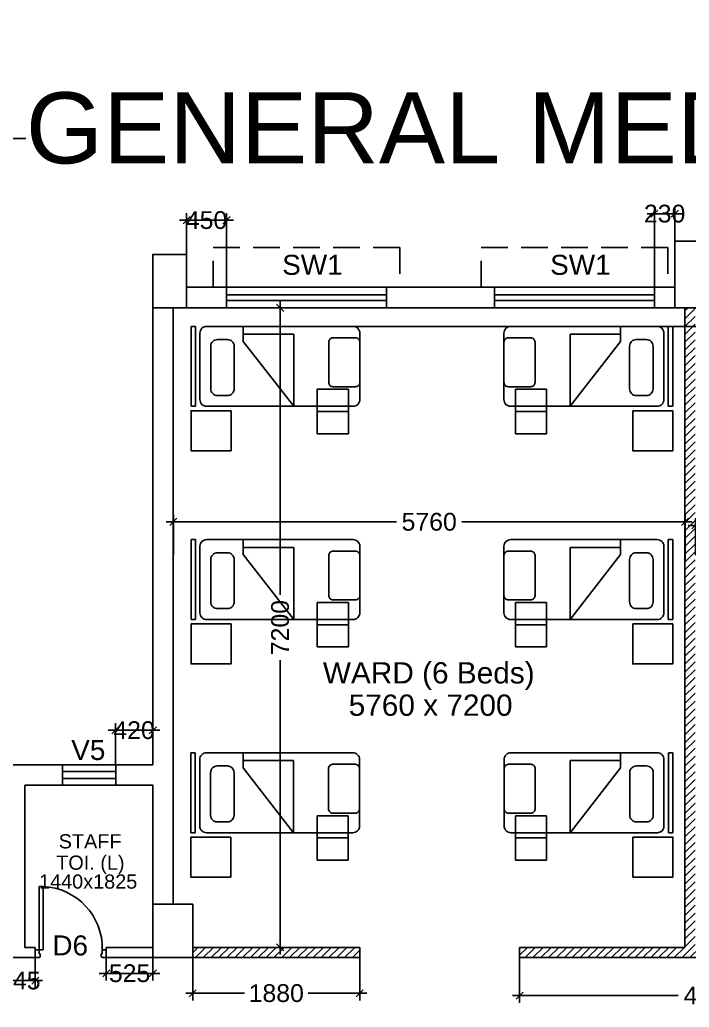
# Model space of a CAD drawing. Extents: x 7620542 to 7843793, y -6476226 to -6093835.
# Drawn here: x 7650041 to 7657580, y -6386579 to -6375462 of the extents above; entities that cross this region are included whole.
import ezdxf
from ezdxf.enums import TextEntityAlignment as Align

# ---------------------------------------------------------------- set-up
doc = ezdxf.new("R2010")
doc.units = 0
doc.header["$LTSCALE"] = 600
doc.header["$MEASUREMENT"] = 0
doc.header["$PDMODE"] = 35
doc.linetypes.add('DASHED', pattern=[0.75, 0.5, -0.25])
doc.linetypes.add('HIDDEN', pattern=[0.375, 0.25, -0.125])
doc.layers.get('0').update_dxf_attribs({"linetype": 'CONTINUOUS'})
doc.layers.get('Defpoints').update_dxf_attribs({"linetype": 'CONTINUOUS'})
for name, color, linetype in [('Beds', 33, 'CONTINUOUS'), ('Car', 8, 'CONTINUOUS'), ('chajja', 7, 'CONTINUOUS'), ('DIM-TEXT', 8, 'CONTINUOUS'), ('DOOR', 32, 'CONTINUOUS'), ('joinery', 7, 'CONTINUOUS'), ('LA-column', 3, 'CONTINUOUS'), ('PARTI', 21, 'CONTINUOUS'), ('Room Dim', 1, 'CONTINUOUS'), ('TEXT', 6, 'CONTINUOUS'), ('Walls', 7, 'CONTINUOUS'), ('Ward Hatch', 170, 'CONTINUOUS'), ('WIN', 151, 'CONTINUOUS'), ('Working Dim', 5, 'CONTINUOUS')]:
    doc.layers.add(name, color=color, linetype=linetype)
doc.styles.add('ari', font='arial.ttf')
doc.styles.add('ARIAL', font='arial.ttf')
doc.styles.add('RT', font='romant.shx')
doc.dimstyles.new('int. dim', dxfattribs={"dimtxt": 450, "dimasz": 80, "dimexe": 80, "dimexo": 0, "dimgap": 70, "dimtad": 0, "dimdec": 0, "dimzin": 12, "dimdsep": 46, "dimtxsty": 'ari', "dimblk": 'OBLIQUE', "dimcen": 2, "dimdle": 80, "dimclrd": 256, "dimclre": 256, "dimclrt": 6, "dimadec": 0, "dimazin": 0, "dimtfac": 1, "dimtdec": 0, "dimtix": 1, "dimtmove": 2, "dimatfit": 3, "dimfxl": 1, "dimtolj": 1, "dimtzin": 0, "dimlwd": -1, "dimlwe": -1, "dimarcsym": 0})
doc.dimstyles.new('TEXT', dxfattribs={"dimscale": 0, "dimtxt": 600, "dimasz": 300, "dimexe": 300, "dimexo": 30, "dimgap": 50, "dimtad": 0, "dimdec": 0, "dimzin": 0, "dimdsep": 46, "dimtxsty": 'RT', "dimblk": 'OBLIQUE', "dimcen": 0.09, "dimdle": 300, "dimclrd": 256, "dimclre": 256, "dimclrt": 170, "dimadec": 0, "dimazin": 0, "dimtfac": 1, "dimtdec": 0, "dimtofl": 0, "dimtmove": 2, "dimatfit": 3, "dimfxl": 1, "dimfrac": 2, "dimtolj": 1, "dimtzin": 0, "dimlwd": -1, "dimlwe": -1, "dimarcsym": 0})

# ---------------------------------------------------------------- blocks, each defined once
blk = doc.blocks.new('A$C782D609A')
at = {"layer": 'WIN', "linetype": 'Continuous'}
for p, q in [((-300, 230), (300, 230)), ((-300, 230), (-300, 0)), ((300, 230), (300, 0)), ((-300, 0), (300, 0))]:
    blk.add_line(p, q, dxfattribs=at)
at = {"layer": 'WIN', "linetype": 'DASHED', "ltscale": 300}
for p, q in [((-300, 153), (300, 153)), ((-300, 77), (300, 77))]:
    blk.add_line(p, q, dxfattribs=at)
blk = doc.blocks.new('1000')
at = {"layer": 'DOOR'}
for p, q in [((0, -100), (0, 0)), ((0, 0), (50, 0)), ((50, -100), (0, -100)), ((50, 0), (50, -2)), ((63, -49), (50, -49)), ((50, -49), (50, -100)), ((50, -100), (50, -901)), ((100, -100), (50, -100)), ((63, -13), (61, -13)), ((63, -13), (63, -49)), ((100, -901), (100, -100)), ((837, -13), (837, -49)), ((837, -13), (839, -13)), ((837, -49), (850, -49)), ((850, 0), (850, -2)), ((900, 0), (850, 0)), ((850, -49), (850, -100)), ((850, -100), (900, -100)), ((900, -100), (900, 0)), ((50, -901), (100, -901))]:
    blk.add_line(p, q, dxfattribs=at)
for centre, major_axis, start_param, end_param in [((50, -13), (-7.95, 7.95), 3.926991, 5.497787), ((850, -13), (7.95, 7.95), 0.785398, 2.356194)]:
    blk.add_ellipse(centre, major_axis=major_axis, ratio=1, start_param=start_param, end_param=end_param, dxfattribs=at)
at = {"layer": 'DOOR', "color": 145}
blk.add_ellipse((64, -115), major_axis=(-520, 590), ratio=1, start_param=2.464943, end_param=4.009476, dxfattribs=at)
blk = doc.blocks.new('A$C1D410D94')
at = {"layer": 'Beds', "color": 8, "linetype": 'Continuous', "ltscale": 5}
for p, q in [((-1254, -462), (-1254, 438)), ((-1254, 438), (-1204, 438)), ((-1204, -462), (-1204, 438)), ((-1204, 438), (-1204, 438)), ((-1204, 438), (-1204, -462)), ((-1153, 377), (-1154, 363)), ((-1154, 363), (-1154, -387)), ((-1148, 392), (-1153, 377)), ((-1141, 404), (-1148, 392)), ((-1132, 416), (-1141, 404)), ((-1121, 425), (-1132, 416)), ((-1108, 432), (-1121, 425)), ((-1094, 436), (-1108, 432)), ((-1079, 438), (-1094, 436)), ((571, 438), (-1079, 438)), ((-666, 438), (-666, 269)), ((-98, 350), (-666, 350)), ((-98, -462), (-98, 350)), ((571, 438), (586, 436)), ((586, 436), (600, 432)), ((600, 432), (612, 425)), ((612, 425), (624, 416)), ((624, 416), (633, 404)), ((633, 404), (640, 392)), ((640, 392), (645, 377)), ((645, 377), (646, 363)), ((646, -387), (646, 363)), ((-1031, 229), (-1032, 214)), ((-1027, 243), (-1031, 229)), ((-1020, 256), (-1027, 243)), ((-1010, 267), (-1020, 256)), ((-999, 277), (-1010, 267)), ((-986, 284), (-999, 277)), ((-972, 288), (-986, 284)), ((-957, 289), (-972, 288)), ((-843, 289), (-957, 289)), ((-843, 289), (-829, 288)), ((-829, 288), (-814, 284)), ((-814, 284), (-802, 277)), ((-802, 277), (-790, 267)), ((-790, 267), (-781, 256)), ((-781, 256), (-774, 243)), ((-774, 243), (-770, 229)), ((-770, 229), (-768, 214)), ((-666, 269), (-98, -462)), ((-1032, -15), (-1032, 214)), ((-768, -265), (-768, 214)), ((-1032, -15), (-1032, -265)), ((-1031, -280), (-1032, -265)), ((-1027, -294), (-1031, -280)), ((-1020, -307), (-1027, -294)), ((-1010, -318), (-1020, -307)), ((-999, -328), (-1010, -318)), ((-986, -335), (-999, -328)), ((-814, -335), (-802, -328)), ((-802, -328), (-790, -318)), ((-790, -318), (-781, -307)), ((-781, -307), (-774, -294)), ((-774, -294), (-770, -280)), ((-770, -280), (-768, -265)), ((-1153, -402), (-1154, -387)), ((-1148, -416), (-1153, -402)), ((-1141, -429), (-1148, -416)), ((-1132, -440), (-1141, -429)), ((-1121, -449), (-1132, -440)), ((-972, -339), (-986, -335)), ((-957, -340), (-972, -339)), ((-843, -340), (-957, -340)), ((-843, -340), (-829, -339)), ((-829, -339), (-814, -335)), ((612, -449), (624, -440)), ((624, -440), (633, -429)), ((633, -429), (640, -416)), ((640, -416), (645, -402)), ((645, -402), (646, -387)), ((-1204, -462), (-1254, -462)), ((-1108, -457), (-1121, -449)), ((-1094, -461), (-1108, -457)), ((-1079, -462), (-1094, -461)), ((571, -462), (-1079, -462)), ((571, -462), (586, -461)), ((586, -461), (600, -456)), ((600, -456), (612, -449))]:
    blk.add_line(p, q, dxfattribs=at)
at = {"layer": 'Beds', "color": 8, "linetype": 'HIDDEN', "ltscale": 100}
blk.add_line((168, -521), (518, -521), dxfattribs=at)
at = {"layer": 'Beds', "color": 8}
blk.add_lwpolyline([(646, -192), (646, 258, 0.414214), (596, 308), (346, 308, 0.414214), (296, 258), (296, -192, 0.414214), (346, -242), (596, -242, 0.414214)], format="xyb", close=True, dxfattribs=at)
at = {"layer": 'Beds', "color": 8, "linetype": 'HIDDEN', "ltscale": 100}
blk.add_lwpolyline([(518, -771), (518, -271), (168, -271), (168, -771)], close=True, dxfattribs=at)
at = {"layer": 'Beds', "color": 8, "linetype": 'Continuous', "ltscale": 5}
blk.add_lwpolyline([(-804, -512), (-804, -962), (-1254, -962), (-1254, -512)], close=True, dxfattribs=at)
blk = doc.blocks.new('_Oblique')
at = {"color": 0, "linetype": 'ByBlock', "lineweight": -2}
blk.add_line((-0.5, -0.5), (0.5, 0.5), dxfattribs=at)
blk = doc.blocks.new('*D840')
at = {"layer": 'Defpoints', "color": 0, "linetype": 'Continuous', "transparency": 16777216}
for p in [(7641399, -6372926, -11), (7682459, -6372926, 1), (7641399, -6374973)]:
    blk.add_point(p, dxfattribs=at)
at = {"layer": 'DIM-TEXT', "transparency": 16777216}
for p, q in [((7641399, -6372926), (7641399, -6375273)), ((7682459, -6372926), (7682459, -6375273)), ((7641099, -6374973), (7653555, -6374973)), ((7682759, -6374973), (7670303, -6374973))]:
    blk.add_line(p, q, dxfattribs=at)
at = {"layer": 'DIM-TEXT', "linetype": 'Continuous', "transparency": 16777216, "xscale": 300, "yscale": 300, "zscale": 300, "rotation": 180}
blk.add_blockref('_Oblique', (7641399, -6374973), dxfattribs=at)
at = {"layer": 'DIM-TEXT', "linetype": 'Continuous', "transparency": 16777216, "xscale": 300, "yscale": 300, "zscale": 300}
blk.add_blockref('_Oblique', (7682459, -6374973), dxfattribs=at)
at = {"layer": 'DIM-TEXT', "color": 170, "linetype": 'Continuous', "transparency": 16777216, "insert": (7661929, -6374973), "char_height": 750, "attachment_point": 5, "style": 'ari'}
blk.add_mtext('\\A1;{\\H1.067x;PAY ROOMS - 14 Nos. (28 Beds)}', dxfattribs=at)
blk = doc.blocks.new('*D841')
at = {"layer": 'Defpoints', "color": 0, "linetype": 'Continuous', "transparency": 16777216}
for p in [(7641549, -6376800), (7641549, -6377494), (7682459, -6378105, 1)]:
    blk.add_point(p, dxfattribs=at)
at = {"layer": 'DIM-TEXT', "transparency": 16777216}
for p, q in [((7641549, -6377494), (7641549, -6376500)), ((7682459, -6378105), (7682459, -6376500)), ((7641249, -6376800), (7650108, -6376800)), ((7682759, -6376800), (7673900, -6376800))]:
    blk.add_line(p, q, dxfattribs=at)
at = {"layer": 'DIM-TEXT', "linetype": 'Continuous', "transparency": 16777216, "xscale": 300, "yscale": 300, "zscale": 300, "rotation": 180}
blk.add_blockref('_Oblique', (7641549, -6376800), dxfattribs=at)
at = {"layer": 'DIM-TEXT', "linetype": 'Continuous', "transparency": 16777216, "xscale": 300, "yscale": 300, "zscale": 300}
blk.add_blockref('_Oblique', (7682459, -6376800), dxfattribs=at)
at = {"layer": 'DIM-TEXT', "color": 170, "linetype": 'Continuous', "transparency": 16777216, "insert": (7662004, -6376800), "char_height": 750, "attachment_point": 5, "style": 'ari'}
blk.add_mtext('\\A1;{\\H1.067X;GENERAL MEDICINE (FEMALE) - ( 30 - Beds )}', dxfattribs=at)
blk = doc.blocks.new('*D1304')
at = {"layer": 'Defpoints', "color": 0, "transparency": 16777216}
for p in [(7657648, -6381155), (7657648, -6381491), (7663947, -6381491)]:
    blk.add_point(p, dxfattribs=at)
at = {"layer": 'Working Dim', "transparency": 16777216}
for p, q in [((7657648, -6381491), (7657648, -6381075)), ((7663947, -6381491), (7663947, -6381075)), ((7657568, -6381155), (7660428, -6381155)), ((7664027, -6381155), (7661166, -6381155))]:
    blk.add_line(p, q, dxfattribs=at)
at = {"layer": 'Working Dim', "transparency": 16777216, "xscale": 80, "yscale": 80, "zscale": 80, "rotation": 180}
blk.add_blockref('_Oblique', (7657648, -6381155), dxfattribs=at)
at = {"layer": 'Working Dim', "transparency": 16777216, "xscale": 80, "yscale": 80, "zscale": 80}
blk.add_blockref('_Oblique', (7663947, -6381155), dxfattribs=at)
at = {"layer": 'Working Dim', "color": 6, "transparency": 16777216, "insert": (7660797, -6381155), "char_height": 200, "attachment_point": 5, "style": 'ari'}
blk.add_mtext('\\A1;6300', dxfattribs=at)
blk = doc.blocks.new('*D1306')
at = {"layer": 'Defpoints', "color": 0, "transparency": 16777216}
for p in [(7651771, -6381115), (7651771, -6381491), (7657532, -6381554)]:
    blk.add_point(p, dxfattribs=at)
at = {"layer": 'Working Dim', "transparency": 16777216}
for p, q in [((7651691, -6381115), (7654283, -6381115)), ((7651771, -6381491), (7651771, -6381035)), ((7657612, -6381115), (7655020, -6381115)), ((7657532, -6381554), (7657532, -6381035))]:
    blk.add_line(p, q, dxfattribs=at)
at = {"layer": 'Working Dim', "transparency": 16777216, "xscale": 80, "yscale": 80, "zscale": 80, "rotation": 180}
blk.add_blockref('_Oblique', (7651771, -6381115), dxfattribs=at)
at = {"layer": 'Working Dim', "transparency": 16777216, "xscale": 80, "yscale": 80, "zscale": 80}
blk.add_blockref('_Oblique', (7657532, -6381115), dxfattribs=at)
at = {"layer": 'Working Dim', "color": 6, "transparency": 16777216, "insert": (7654651, -6381115), "char_height": 200, "attachment_point": 5, "style": 'ari'}
blk.add_mtext('\\A1;5760', dxfattribs=at)
blk = doc.blocks.new('*D1307')
at = {"layer": 'Defpoints', "color": 0, "transparency": 16777216}
for p in [(7652973, -6378705), (7653419, -6378705, 20), (7653429, -6385905, 6)]:
    blk.add_point(p, dxfattribs=at)
at = {"layer": 'Working Dim', "transparency": 16777216}
for p, q in [((7652973, -6378625), (7652973, -6381937)), ((7653419, -6378705), (7652893, -6378705)), ((7652973, -6385985), (7652973, -6382672)), ((7653429, -6385905), (7652893, -6385905))]:
    blk.add_line(p, q, dxfattribs=at)
at = {"layer": 'Working Dim', "transparency": 16777216, "xscale": 80, "yscale": 80, "zscale": 80}
for p, rotation in [((7652973, -6378705), 90), ((7652973, -6385905), 270)]:
    blk.add_blockref('_Oblique', p, dxfattribs=dict(at, rotation=rotation))
at = {"layer": 'Working Dim', "color": 6, "transparency": 16777216, "insert": (7652973, -6382305), "char_height": 200, "attachment_point": 5, "rotation": 90, "style": 'ari'}
blk.add_mtext('\\A1;7200', dxfattribs=at)
blk = doc.blocks.new('*D1357')
at = {"layer": 'Defpoints', "color": 0, "transparency": 16777216}
for p in [(7651989, -6386020, 12), (7653869, -6386020, 12), (7653869, -6386421)]:
    blk.add_point(p, dxfattribs=at)
at = {"layer": 'Working Dim', "transparency": 16777216}
for p, q in [((7651989, -6386020), (7651989, -6386501)), ((7653869, -6386020), (7653869, -6386501)), ((7651909, -6386421), (7652570, -6386421)), ((7653949, -6386421), (7653288, -6386421))]:
    blk.add_line(p, q, dxfattribs=at)
at = {"layer": 'Working Dim', "transparency": 16777216, "xscale": 80, "yscale": 80, "zscale": 80, "rotation": 180}
blk.add_blockref('_Oblique', (7651989, -6386421), dxfattribs=at)
at = {"layer": 'Working Dim', "transparency": 16777216, "xscale": 80, "yscale": 80, "zscale": 80}
blk.add_blockref('_Oblique', (7653869, -6386421), dxfattribs=at)
at = {"layer": 'Working Dim', "color": 6, "transparency": 16777216, "insert": (7652929, -6386421), "char_height": 200, "attachment_point": 5, "style": 'ari'}
blk.add_mtext('\\A1;1880', dxfattribs=at)
blk = doc.blocks.new('*D1358')
at = {"layer": 'Defpoints', "color": 0, "transparency": 16777216}
for p in [(7655669, -6386020, 12), (7659984, -6386020, 12), (7659984, -6386448)]:
    blk.add_point(p, dxfattribs=at)
at = {"layer": 'Working Dim', "transparency": 16777216}
for p, q in [((7655669, -6386020), (7655669, -6386528)), ((7659984, -6386020), (7659984, -6386528)), ((7655589, -6386448), (7657454, -6386448)), ((7660064, -6386448), (7658200, -6386448))]:
    blk.add_line(p, q, dxfattribs=at)
at = {"layer": 'Working Dim', "transparency": 16777216, "xscale": 80, "yscale": 80, "zscale": 80, "rotation": 180}
blk.add_blockref('_Oblique', (7655669, -6386448), dxfattribs=at)
at = {"layer": 'Working Dim', "transparency": 16777216, "xscale": 80, "yscale": 80, "zscale": 80}
blk.add_blockref('_Oblique', (7659984, -6386448), dxfattribs=at)
at = {"layer": 'Working Dim', "color": 6, "transparency": 16777216, "insert": (7657827, -6386448), "char_height": 200, "attachment_point": 5, "style": 'ari'}
blk.add_mtext('\\A1;4315', dxfattribs=at)
blk = doc.blocks.new('*D1444')
at = {"layer": 'Defpoints', "color": 0, "transparency": 16777216}
for p in [(7652369, -6377719), (7651919, -6378475), (7652369, -6378475)]:
    blk.add_point(p, dxfattribs=at)
at = {"layer": 'Working Dim', "transparency": 16777216}
for p, q in [((7651919, -6378475), (7651919, -6377639)), ((7652369, -6378475), (7652369, -6377639)), ((7651919, -6377719), (7651839, -6377719)), ((7651919, -6377719), (7652369, -6377719)), ((7652369, -6377719), (7652449, -6377719))]:
    blk.add_line(p, q, dxfattribs=at)
at = {"layer": 'Working Dim', "transparency": 16777216, "xscale": 80, "yscale": 80, "zscale": 80}
blk.add_blockref('_Oblique', (7651919, -6377719), dxfattribs=at)
at = {"layer": 'Working Dim', "transparency": 16777216, "xscale": 80, "yscale": 80, "zscale": 80, "rotation": 180}
blk.add_blockref('_Oblique', (7652369, -6377719), dxfattribs=at)
at = {"layer": 'Working Dim', "color": 6, "transparency": 16777216, "insert": (7652144, -6377719), "char_height": 200, "attachment_point": 5, "style": 'ari'}
blk.add_mtext('\\A1;450', dxfattribs=at)
blk = doc.blocks.new('*D1445')
at = {"layer": 'Defpoints', "color": 0, "transparency": 16777216}
for p in [(7657417, -6377646), (7657187, -6378475), (7657417, -6378475, 8)]:
    blk.add_point(p, dxfattribs=at)
at = {"layer": 'Working Dim', "transparency": 16777216}
for p, q in [((7657187, -6377646), (7657107, -6377646)), ((7657187, -6378475), (7657187, -6377566)), ((7657187, -6377646), (7657417, -6377646)), ((7657417, -6378475), (7657417, -6377566)), ((7657417, -6377646), (7657497, -6377646))]:
    blk.add_line(p, q, dxfattribs=at)
at = {"layer": 'Working Dim', "transparency": 16777216, "xscale": 80, "yscale": 80, "zscale": 80}
blk.add_blockref('_Oblique', (7657187, -6377646), dxfattribs=at)
at = {"layer": 'Working Dim', "transparency": 16777216, "xscale": 80, "yscale": 80, "zscale": 80, "rotation": 180}
blk.add_blockref('_Oblique', (7657417, -6377646), dxfattribs=at)
at = {"layer": 'Working Dim', "color": 6, "transparency": 16777216, "insert": (7657302, -6377646), "char_height": 200, "attachment_point": 5, "style": 'ari'}
blk.add_mtext('\\A1;230', dxfattribs=at)
blk = doc.blocks.new('*D1531')
at = {"layer": 'Defpoints', "color": 0, "transparency": 16777216}
for p in [(7651118, -6383461), (7651118, -6383850), (7651539, -6383850)]:
    blk.add_point(p, dxfattribs=at)
at = {"layer": 'Working Dim', "transparency": 16777216}
for p, q in [((7651118, -6383850), (7651118, -6383381)), ((7651539, -6383850), (7651539, -6383381)), ((7651118, -6383461), (7651038, -6383461)), ((7651539, -6383461), (7651118, -6383461)), ((7651539, -6383461), (7651619, -6383461))]:
    blk.add_line(p, q, dxfattribs=at)
at = {"layer": 'Working Dim', "transparency": 16777216, "xscale": 80, "yscale": 80, "zscale": 80}
blk.add_blockref('_Oblique', (7651118, -6383461), dxfattribs=at)
at = {"layer": 'Working Dim', "transparency": 16777216, "xscale": 80, "yscale": 80, "zscale": 80, "rotation": 180}
blk.add_blockref('_Oblique', (7651539, -6383461), dxfattribs=at)
at = {"layer": 'Working Dim', "color": 6, "transparency": 16777216, "insert": (7651328, -6383461), "char_height": 200, "attachment_point": 5, "style": 'ari'}
blk.add_mtext('\\A1;420', dxfattribs=at)
blk = doc.blocks.new('*D1543')
at = {"layer": 'Defpoints', "color": 0, "transparency": 16777216}
for p in [(7651015, -6386020), (7651539, -6386020, 3), (7651015, -6386197)]:
    blk.add_point(p, dxfattribs=at)
at = {"layer": 'Working Dim', "transparency": 16777216}
for p, q in [((7651015, -6386020), (7651015, -6386277)), ((7651539, -6386020), (7651539, -6386277)), ((7651015, -6386197), (7650935, -6386197)), ((7651539, -6386197), (7651015, -6386197)), ((7651539, -6386197), (7651619, -6386197))]:
    blk.add_line(p, q, dxfattribs=at)
at = {"layer": 'Working Dim', "transparency": 16777216, "xscale": 80, "yscale": 80, "zscale": 80}
blk.add_blockref('_Oblique', (7651015, -6386197), dxfattribs=at)
at = {"layer": 'Working Dim', "transparency": 16777216, "xscale": 80, "yscale": 80, "zscale": 80, "rotation": 180}
blk.add_blockref('_Oblique', (7651539, -6386197), dxfattribs=at)
at = {"layer": 'Working Dim', "color": 6, "transparency": 16777216, "insert": (7651277, -6386197), "char_height": 200, "attachment_point": 5, "style": 'ari'}
blk.add_mtext('\\A1;525', dxfattribs=at)
blk = doc.blocks.new('*D1544')
at = {"layer": 'Defpoints', "color": 0, "transparency": 16777216}
for p in [(7649870, -6386020), (7650215, -6386020), (7649870, -6386279)]:
    blk.add_point(p, dxfattribs=at)
at = {"layer": 'Working Dim', "transparency": 16777216}
for p, q in [((7649870, -6386020), (7649870, -6386359)), ((7650215, -6386020), (7650215, -6386359)), ((7649870, -6386279), (7649790, -6386279)), ((7650215, -6386279), (7649870, -6386279)), ((7650215, -6386279), (7650295, -6386279))]:
    blk.add_line(p, q, dxfattribs=at)
at = {"layer": 'Working Dim', "transparency": 16777216, "xscale": 80, "yscale": 80, "zscale": 80}
blk.add_blockref('_Oblique', (7649870, -6386279), dxfattribs=at)
at = {"layer": 'Working Dim', "transparency": 16777216, "xscale": 80, "yscale": 80, "zscale": 80, "rotation": 180}
blk.add_blockref('_Oblique', (7650215, -6386279), dxfattribs=at)
at = {"layer": 'Working Dim', "color": 6, "transparency": 16777216, "insert": (7650042, -6386279), "char_height": 200, "attachment_point": 5, "style": 'ari'}
blk.add_mtext('\\A1;345', dxfattribs=at)

msp = doc.modelspace()

# ---------------------------------------------------------------- hatches: boundary and pattern name
at = {"layer": 'Ward Hatch'}
h = msp.add_hatch(dxfattribs=at)
h.set_pattern_fill('ANSI31', color=256, scale=500, style=0)
h.set_pattern_definition([(45, (554749.81, 0), (-44.19417382, 44.19417382), [])])
h.paths.add_polyline_path([(7653869.46, -6385904.725), (7651988.963, -6385904.725), (7651988.963, -6386019.725), (7653869.46, -6386019.725)])
h.paths.add_polyline_path([(7659984.46, -6385904.725), (7657646.551, -6385904.725), (7657646.551, -6378704.497), (7657531.551, -6378704.497), (7657531.551, -6385904.725), (7655669.46, -6385904.725), (7655669.46, -6386019.725), (7659984.46, -6386019.725)])
h.paths.add_polyline_path([(7666099.46, -6385904.725), (7664062.052, -6385904.725), (7664062.052, -6378704.497), (7663947.052, -6378704.497), (7663947.052, -6385904.725), (7661784.46, -6385904.725), (7661784.46, -6386019.725), (7666099.46, -6386019.725)])
h.paths.add_polyline_path([(7672214.46, -6385904.725), (7670156.14, -6385904.725), (7670156.14, -6378704.5), (7670041.14, -6378704.5), (7670041.14, -6385904.725), (7667899.46, -6385904.725), (7667899.46, -6386019.725), (7672214.46, -6386019.725)])
h.paths.add_polyline_path([(7678329.46, -6385904.725), (7676229.46, -6385904.725), (7676229.46, -6378704.497), (7676114.46, -6378704.497), (7676114.46, -6385904.725), (7674014.46, -6385904.725), (7674014.46, -6386019.725), (7678329.46, -6386019.725)])
h.paths.add_polyline_path([(7682009.143, -6385904.725), (7680129.46, -6385904.725), (7680129.46, -6386019.725), (7682009.143, -6386019.725)])

# ---------------------------------------------------------------- linework, layer by layer
at = {"layer": 'Car'}
msp.add_line((7652715.524, -6378914.125, -14.83), (7684213.447, -6378914.125, -14.83), dxfattribs=at)
at = {"layer": 'chajja', "color": 7, "linetype": 'DASHED', "elevation": -14.83}
for points in [[(7652219.051, -6378474.508), (7652219.052, -6378024.508), (7654319.052, -6378024.509), (7654319.051, -6378474.509)], [(7655236.551, -6378474.508), (7655236.551, -6378024.508), (7657336.551, -6378024.509), (7657336.551, -6378474.509)]]:
    msp.add_lwpolyline(points, dxfattribs=at)
at = {"layer": 'LA-column', "color": 2}
for points, elevation in [([(7658016.641, -6378704.497), (7658016.641, -6377954.497), (7657416.641, -6377954.497), (7657416.641, -6378704.497)], -12.441), ([(7651918.963, -6378704.51), (7651918.963, -6378104.51), (7651538.963, -6378104.51), (7651538.963, -6378704.51)], -12.219), ([(7651988.963, -6386019.556), (7651988.963, -6385419.556), (7651538.963, -6385419.556), (7651538.963, -6386019.556)], -12.219)]:
    msp.add_lwpolyline(points, close=True, dxfattribs=dict(at, elevation=elevation))
at = {"layer": 'PARTI', "color": 7, "linetype": 'Continuous'}
for p, q in [((7657531.551, -6385904.725, -14.83), (7657531.551, -6378704.509, -14.83)), ((7651989.051, -6385904.725, -14.83), (7653869.46, -6385904.725, -14.83)), ((7653869.46, -6385904.725, -14.83), (7653869.46, -6386019.725, -14.83)), ((7655669.46, -6385904.725, -14.83), (7657531.551, -6385904.725, -14.83)), ((7655669.46, -6385904.725, -14.83), (7655669.46, -6386019.725, -14.83)), ((7653869.46, -6386019.725, -14.83), (7651989.051, -6386019.725, -14.83)), ((7659984.46, -6386019.725, -14.83), (7655669.46, -6386019.725, -14.83))]:
    msp.add_line(p, q, dxfattribs=at)
at = {"layer": 'Walls', "linetype": 'Continuous'}
for p, q in [((7651919.051, -6378474.509, -14.83), (7657416.551, -6378474.509, -14.83)), ((7651919.051, -6378704.509, -14.83), (7657416.551, -6378704.509, -14.83)), ((7651539.046, -6383849.531, -14.83), (7648539.049, -6383849.531, -14.83)), ((7650099.547, -6385904.557, -14.83), (7650099.547, -6384079.531, -14.83)), ((7651539.046, -6384079.684, -14.83), (7650099.547, -6384079.684, -14.83)), ((7650214.552, -6385904.557, -14.83), (7650099.547, -6385904.557, -14.83)), ((7650214.552, -6386019.557, -14.83), (7650214.552, -6385904.557, -14.83)), ((7651539.051, -6385904.557, -14.83), (7651014.552, -6385904.557, -14.83)), ((7651014.552, -6386019.557, -14.83), (7651014.552, -6385904.557, -14.83)), ((7650214.552, -6386019.557, -14.83), (7649869.543, -6386019.557, -14.83)), ((7651539.051, -6386019.557, -14.83), (7651014.552, -6386019.557, -14.83))]:
    msp.add_line(p, q, dxfattribs=at)
at = {"layer": 'Walls', "linetype": 'Continuous', "elevation": -14.83}
for points in [[(7651539.051, -6383849.599), (7651539.051, -6378704.514)], [(7651769.051, -6378704.514), (7651769.052, -6385419.557)], [(7651539.052, -6385419.557), (7651539.051, -6384079.599)]]:
    msp.add_lwpolyline(points, dxfattribs=at)
at = {"layer": 'WIN', "linetype": 'Continuous', "elevation": -14.83}
for points in [[(7652369.051, -6378474.509), (7654169.051, -6378474.509), (7654169.051, -6378704.509), (7652369.051, -6378704.509)], [(7652369.051, -6378557.292), (7654169.051, -6378557.292), (7654169.051, -6378621.725), (7652369.051, -6378621.725)], [(7655386.551, -6378474.509), (7657186.551, -6378474.509), (7657186.551, -6378704.509), (7655386.551, -6378704.509)], [(7655386.551, -6378557.292), (7657186.551, -6378557.292), (7657186.551, -6378621.725), (7655386.551, -6378621.725)]]:
    msp.add_lwpolyline(points, close=True, dxfattribs=at)

# ---------------------------------------------------------------- block references
at = {"layer": 'Beds'}
for p in [(7653223.387, -6379351.768, -14.83), (7653223.4, -6381751.768, -14.83), (7653221.677, -6384151.768, -14.83)]:
    msp.add_blockref('A$C1D410D94', p, dxfattribs=at)
at = {"layer": 'Beds', "xscale": -1}
for p in [(7656139.379, -6379351.768, -14.83), (7656139.366, -6381751.768, -14.83), (7656141.089, -6384151.768, -14.83)]:
    msp.add_blockref('A$C1D410D94', p, dxfattribs=at)
at = {"layer": 'DOOR', "linetype": 'Continuous', "xscale": -0.8888888880610687, "yscale": 0.8888888927176595, "zscale": 0.8888888919152134, "rotation": 179.9999872134057}
msp.add_blockref('1000', (7650214.552, -6386019.517, -14.83), dxfattribs=at)
at = {"layer": 'WIN', "linetype": 'Continuous', "xscale": -1}
msp.add_blockref('A$C782D609A', (7650820.796, -6384079.684, -14.83), dxfattribs=at)

# ---------------------------------------------------------------- texts
at = {"layer": 'joinery', "style": 'ari'}
for s, p in [('SW1', (7653336.111, -6378333.557, -14.83)), ('SW1', (7656353.611, -6378333.557, -14.83)), ('V5', (7650812.548, -6383795.456, -14.83)), ('D6', (7650608.877, -6385994.961, -14.83))]:
    msp.add_text(s, height=225, dxfattribs=at).set_placement(p, align=Align.CENTER)
at = {"layer": 'Room Dim'}
for s, height, style, p in [('5760 x 7200', 240, 'ari', (7654667.032, -6383298.176, -14.83)), ('1440x1825', 160, 'ARIAL', (7650810.763, -6385243.825, -14.83))]:
    msp.add_text(s, height=height, dxfattribs=dict(at, style=style)).set_placement(p, align=Align.CENTER)
at = {"layer": 'TEXT', "color": 7}
for s, height, style, p in [('WARD (6 Beds)', 240, 'ari', (7654646.077, -6382934.169, -14.83)), ('STAFF', 160, 'ARIAL', (7650833.197, -6384790.925, -14.83)), ('TOI. (L)', 160, 'ARIAL', (7650835.816, -6385031.149, -14.83))]:
    msp.add_text(s, height=height, dxfattribs=dict(at, style=style)).set_placement(p, align=Align.CENTER)

# ---------------------------------------------------------------- dimensions: what is measured, and where the dimension line sits
at = {"layer": 'DIM-TEXT', "linetype": 'Continuous'}
for base, p1, p2, text, picture, middle in [((7641399.003, -6374973.331, -3.621), (7682459.053, -6372925.615, -2.59), (7641399.003, -6372925.594, -14.83), '{\\H1.067x;PAY ROOMS - 14 Nos. (28 Beds)}', '*D840', (7661929.028, -6374973.331, -3.621)), ((7641548.823, -6376800.12, -14.83), (7682459.053, -6378104.514, -13.799), (7641548.823, -6377494.464, -14.83), '{\\H1.067X;GENERAL MEDICINE (FEMALE) - ( 30 - Beds )}', '*D841', (7662003.938, -6376800.12, -14.83))]:
    dim = msp.add_linear_dim(base=base, p1=p1, p2=p2, text=text, dimstyle='TEXT', override={"dimscale": 1, "dimtxt": 750, "dimexo": 0, "dimtxsty": 'ari'}, dxfattribs=at)
    dim.commit()
    dim.dimension.update_dxf_attribs({"geometry": picture, "text_midpoint": middle})
at = {"layer": 'Working Dim'}
for base, p1, p2, override, picture, middle in [((7657416.641, -6377645.823, -19.962), (7657186.551, -6378474.509, -19.962), (7657416.641, -6378474.509, -12.441), {"dimtxt": 200, "dimarcsym": 1}, '*D1445', (7657301.596, -6377645.823, -19.962)), ((7652369.051, -6377718.659, -19.962), (7651919.051, -6378474.509, -19.962), (7652369.051, -6378474.509, -19.962), {"dimtxt": 200, "dimarcsym": 1}, '*D1444', (7652144.051, -6377718.659, -19.962)), ((7649869.543, -6386279.371, -14.83), (7650214.552, -6386019.557, -14.83), (7649869.543, -6386019.517, -14.83), {"dimtxt": 200, "dimarcsym": 1}, '*D1544', (7650042.047, -6386279.371, -14.83)), ((7653869.46, -6386421.272, -19.962), (7651989.051, -6386019.725, -7.796), (7653869.46, -6386019.725, -7.796), {"dimtxt": 200}, '*D1357', (7652929.256, -6386421.272, -19.962)), ((7659984.46, -6386447.552, -19.962), (7655669.46, -6386019.725, -7.796), (7659984.46, -6386019.725, -7.796), {"dimtxt": 200}, '*D1358', (7657826.96, -6386447.552, -19.962))]:
    dim = msp.add_linear_dim(base=base, p1=p1, p2=p2, dimstyle='int. dim', override=override, dxfattribs=at)
    dim.commit()
    dim.dimension.update_dxf_attribs({"geometry": picture, "text_midpoint": middle})
for base, p1, p2, angle, picture, middle in [((7652973.425, -6378704.686, -19.962), (7653429.27, -6385904.511, -13.936), (7653418.874, -6378704.686, -0.05), 90, '*D1307', (7652973.425, -6382304.599, -19.962)), ((7651771.0514, -6381115.3877, -19.9615), (7657531.5512, -6381553.6767, -19.9615), (7651771.0514, -6381490.6108, -19.9615), 180, '*D1306', (7654651.3013, -6381115.3877, -19.9615)), ((7657647.551, -6381154.553, -19.962), (7663947.052, -6381490.617, -19.962), (7657647.551, -6381490.617, -19.962), 180, '*D1304', (7660797.302, -6381154.553, -19.962))]:
    dim = msp.add_linear_dim(base=base, p1=p1, p2=p2, angle=angle, dimstyle='int. dim', override={"dimtxt": 200}, dxfattribs=at)
    dim.commit()
    dim.dimension.update_dxf_attribs({"geometry": picture, "text_midpoint": middle})
for base, p1, p2, text, picture, middle in [((7651117.796, -6383461.414, -19.962), (7651539.051, -6383849.599, -19.962), (7651117.796, -6383849.599, -19.962), '420', '*D1531', (7651328.424, -6383461.414, -19.962)), ((7651014.552, -6386197.454, -14.83), (7651538.963, -6386019.557, -12.219), (7651014.552, -6386019.557, -14.83), '525', '*D1543', (7651276.757, -6386197.454, -14.83))]:
    dim = msp.add_linear_dim(base=base, p1=p1, p2=p2, text=text, dimstyle='int. dim', override={"dimtxt": 200, "dimarcsym": 1}, dxfattribs=at)
    dim.commit()
    dim.dimension.update_dxf_attribs({"geometry": picture, "text_midpoint": middle})

doc.saveas('drawing.dxf')
